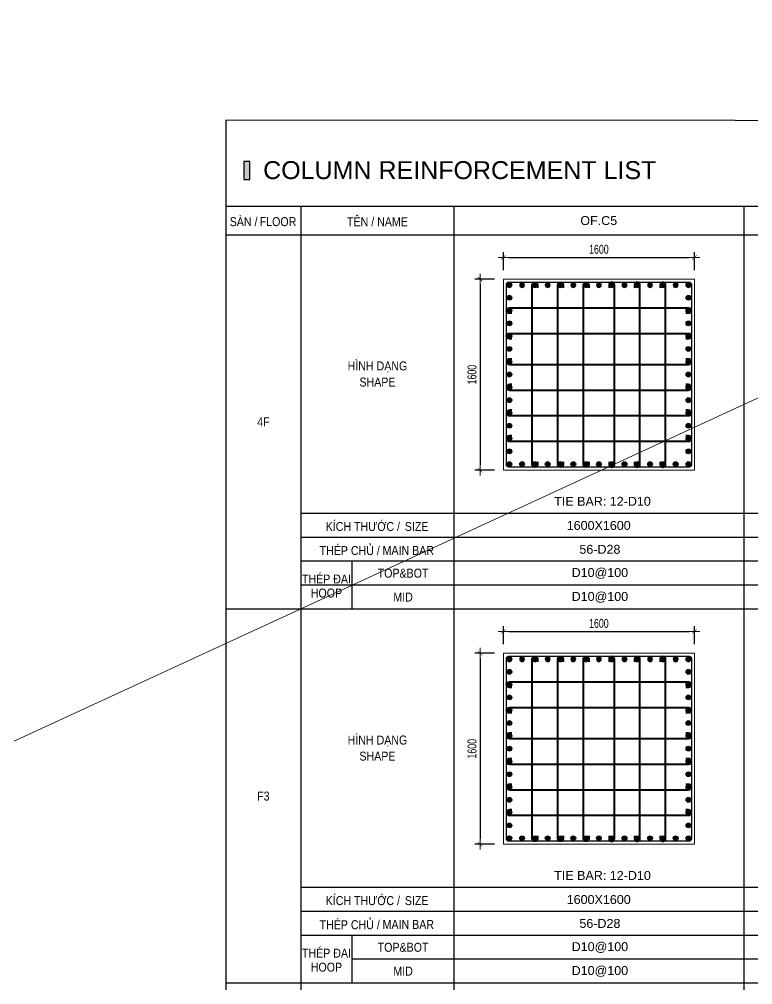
# Model space of a CAD drawing. Header units: millimetres. Extents: x 49323 to 406889, y -6102 to 181761.
# Drawn here: x 328736 to 334880, y 77375 to 85459 of the extents above; entities that cross this region are included whole.
import ezdxf
from ezdxf.enums import TextEntityAlignment as Align

# ---------------------------------------------------------------- set-up
doc = ezdxf.new("R2010")
doc.units = ezdxf.units.MM
doc.linetypes.add('CENTER2', pattern=[1.125, 0.75, -0.125, 0.125, -0.125])
doc.layers.get('Defpoints').update_dxf_attribs({"color": 151, "lineweight": 9})
for name, color, linetype in [('2', 2, 'Continuous'), ('A-ANNO-LEAD', 4, 'Continuous'), ('CEN', 1, 'CENTER2'), ('STL', 3, 'Continuous'), ('TIT1', 3, 'Continuous'), ('TXT', 3, 'Continuous')]:
    doc.layers.add(name, color=color, linetype=linetype)
for name, color, linetype, lineweight in [('NDC_S_CONTINUOUS', 3, 'Continuous', 20), ('NDC_S_DIM', 1, 'Continuous', 15), ('NDC_S_STIRRUP', 4, 'Continuous', 40), ('NDC_S_VN TEXT', 7, 'Continuous', 20)]:
    doc.layers.add(name, color=color, linetype=linetype, lineweight=lineweight)
doc.styles.add('ARIAL', font='arial.ttf', dxfattribs={"width": 0.8})
doc.styles.add('NDC_ARIAL', font='arial.ttf', dxfattribs={"width": 0.85})
doc.styles.add('NDC_DIM', font='', dxfattribs={"width": 0.75})
doc.styles.get('NDC_DIM').set_extended_font_data('Dotum')
doc.dimstyles.new('NDC_dim_30', dxfattribs={"dimscale": 30, "dimtxt": 2.5, "dimasz": 1.5, "dimexe": 1.5, "dimexo": 2.5, "dimgap": 1, "dimtad": 1, "dimdec": 0, "dimzin": 0, "dimdsep": 46, "dimtxsty": 'NDC_DIM', "dimblk": 'DIMMARK', "dimcen": 0.09, "dimdle": 1.2, "dimclrd": 1, "dimclre": 1, "dimclrt": 3, "dimadec": 0, "dimazin": 0, "dimtfac": 1, "dimtdec": 0, "dimtix": 1, "dimtofl": 0, "dimtmove": 0, "dimatfit": 3, "dimfxl": 8, "dimfxlon": 1, "dimtolj": 1, "dimtzin": 0, "dimarcsym": 0})

# ---------------------------------------------------------------- blocks, each defined once
blk = doc.blocks.new('DIMMARK')
at = {"layer": 'NDC_S_DIM', "color": 1}
blk.add_line((-1.5, 0), (1, 0), dxfattribs=at)
at = {"layer": 'NDC_S_DIM', "color": 2, "const_width": 0.1}
blk.add_lwpolyline([(-0.42, -0.42), (0.42, 0.42)], dxfattribs=at)
blk = doc.blocks.new('*D1873')
at = {"layer": 'Defpoints', "color": 0, "ltscale": 40, "transparency": 16777216}
for p in [(334391.3, 80332.8), (332791.3, 80151.2), (334391.3, 80151.2)]:
    blk.add_point(p, dxfattribs=at)
at = {"layer": 'NDC_S_DIM', "color": 1, "lineweight": -2, "ltscale": 40, "transparency": 16777216}
for p, q in [((332791.3, 80226.2), (332791.3, 80377.8)), ((334391.3, 80226.2), (334391.3, 80377.8)), ((332836.3, 80332.8), (334346.3, 80332.8))]:
    blk.add_line(p, q, dxfattribs=at)
at = {"layer": 'NDC_S_DIM', "color": 1, "lineweight": -2, "ltscale": 40, "transparency": 16777216, "xscale": 45, "yscale": 45, "zscale": 45, "rotation": 180}
blk.add_blockref('DIMMARK', (332791.3, 80332.8), dxfattribs=at)
at = {"layer": 'NDC_S_DIM', "color": 1, "lineweight": -2, "ltscale": 40, "transparency": 16777216, "xscale": 45, "yscale": 45, "zscale": 45}
blk.add_blockref('DIMMARK', (334391.3, 80332.8), dxfattribs=at)
at = {"layer": 'NDC_S_DIM', "color": 3, "ltscale": 40, "transparency": 16777216, "insert": (333591.3, 80400.4), "char_height": 75, "attachment_point": 5, "style": 'NDC_DIM'}
blk.add_mtext('\\A1;1600', dxfattribs=at)
blk = doc.blocks.new('*D1874')
at = {"layer": 'Defpoints', "color": 0, "ltscale": 40, "transparency": 16777216}
for p in [(332791.3, 80151.2), (332595.9, 78551.2), (332791.3, 78551.2)]:
    blk.add_point(p, dxfattribs=at)
at = {"layer": 'NDC_S_DIM', "color": 1, "lineweight": -2, "ltscale": 40, "transparency": 16777216}
for p, q in [((332716.3, 80151.2), (332550.9, 80151.2)), ((332595.9, 80106.2), (332595.9, 78596.2)), ((332716.3, 78551.2), (332550.9, 78551.2))]:
    blk.add_line(p, q, dxfattribs=at)
at = {"layer": 'NDC_S_DIM', "color": 1, "lineweight": -2, "ltscale": 40, "transparency": 16777216, "xscale": 45, "yscale": 45, "zscale": 45}
for p, rotation in [((332595.9, 80151.2), 90), ((332595.9, 78551.2), 270)]:
    blk.add_blockref('DIMMARK', p, dxfattribs=dict(at, rotation=rotation))
at = {"layer": 'NDC_S_DIM', "color": 3, "ltscale": 40, "transparency": 16777216, "insert": (332528.4, 79351.2), "char_height": 75, "attachment_point": 5, "rotation": 90, "style": 'NDC_DIM'}
blk.add_mtext('\\A1;1600', dxfattribs=at)
blk = doc.blocks.new('8')
at = {"layer": '2'}
blk.add_hatch(color=256, dxfattribs=at).paths.add_polyline_path([(20, 0, 0.386127), (1.9, 19.9), (-1.9, 19.9, 0.386127), (-20, 0, 1)])
blk.add_circle((0, 0), 20, dxfattribs=at)
blk = doc.blocks.new('5')
at = {"layer": 'CEN', "rotation": 180}
blk.add_blockref('8', (0, 0), dxfattribs=at)
blk = doc.blocks.new('*U1772')
at = {"layer": 'STL', "xscale": -1, "rotation": 270}
blk.add_blockref('5', (0, 0), dxfattribs=at)
blk = doc.blocks.new('*U1743')
at = {"layer": 'NDC_S_DIM', "color": 0, "linetype": 'ByBlock', "lineweight": -2, "transparency": 16777216}
for p in [(308769.8, 80184.3), (308877, 80184.3), (308984.2, 80184.3), (309091.4, 80184.3), (309198.6, 80184.3), (309305.7, 80184.3), (309412.9, 80184.3), (309520.1, 80184.3), (309627.3, 80184.3), (309734.4, 80184.3), (309841.6, 80184.3), (309948.8, 80184.3), (310056, 80184.3), (310163.1, 80184.3), (310270.3, 80184.3)]:
    blk.add_blockref('*U1772', p, dxfattribs=at)
blk = doc.blocks.new('*U1766')
at = {"layer": 'STL', "xscale": -1, "rotation": 270}
blk.add_blockref('5', (0, 0), dxfattribs=at)
blk = doc.blocks.new('*U1767')
at = {"layer": 'NDC_S_DIM', "color": 0, "linetype": 'ByBlock', "lineweight": -2, "transparency": 16777216}
for p in [(308769.8, 80184.3), (308877, 80184.3), (308984.2, 80184.3), (309091.4, 80184.3), (309198.6, 80184.3), (309305.7, 80184.3), (309412.9, 80184.3), (309520.1, 80184.3), (309627.3, 80184.3), (309734.4, 80184.3), (309841.6, 80184.3), (309948.8, 80184.3), (310056, 80184.3), (310163.1, 80184.3), (310270.3, 80184.3)]:
    blk.add_blockref('*U1766', p, dxfattribs=at)
blk = doc.blocks.new('*U1768')
at = {"layer": 'STL', "xscale": -1, "rotation": 270}
blk.add_blockref('5', (0, 0), dxfattribs=at)
blk = doc.blocks.new('*U1769')
at = {"layer": 'NDC_S_DIM', "color": 0, "linetype": 'ByBlock', "lineweight": -2, "transparency": 16777216}
for p in [(308769.8, 80184.3), (308877, 80184.3), (308984.2, 80184.3), (309091.4, 80184.3), (309198.6, 80184.3), (309305.7, 80184.3), (309412.9, 80184.3), (309520.1, 80184.3), (309627.3, 80184.3), (309734.4, 80184.3), (309841.6, 80184.3), (309948.8, 80184.3), (310056, 80184.3), (310163.1, 80184.3), (310270.3, 80184.3)]:
    blk.add_blockref('*U1768', p, dxfattribs=at)
blk = doc.blocks.new('*U1770')
at = {"layer": 'STL', "xscale": -1, "rotation": 270}
blk.add_blockref('5', (0, 0), dxfattribs=at)
blk = doc.blocks.new('*U1771')
at = {"layer": 'NDC_S_DIM', "color": 0, "linetype": 'ByBlock', "lineweight": -2, "transparency": 16777216}
for p in [(308769.8, 80184.3), (308877, 80184.3), (308984.2, 80184.3), (309091.4, 80184.3), (309198.6, 80184.3), (309305.7, 80184.3), (309412.9, 80184.3), (309520.1, 80184.3), (309627.3, 80184.3), (309734.4, 80184.3), (309841.6, 80184.3), (309948.8, 80184.3), (310056, 80184.3), (310163.1, 80184.3), (310270.3, 80184.3)]:
    blk.add_blockref('*U1770', p, dxfattribs=at)
blk = doc.blocks.new('*D1875')
at = {"layer": 'Defpoints', "color": 0, "ltscale": 40, "transparency": 16777216}
for p in [(334391.3, 83465.5), (332791.3, 83284), (334391.3, 83284)]:
    blk.add_point(p, dxfattribs=at)
at = {"layer": 'NDC_S_DIM', "color": 1, "lineweight": -2, "ltscale": 40, "transparency": 16777216}
for p, q in [((332791.3, 83359), (332791.3, 83510.5)), ((334391.3, 83359), (334391.3, 83510.5)), ((332836.3, 83465.5), (334346.3, 83465.5))]:
    blk.add_line(p, q, dxfattribs=at)
at = {"layer": 'NDC_S_DIM', "color": 1, "lineweight": -2, "ltscale": 40, "transparency": 16777216, "xscale": 45, "yscale": 45, "zscale": 45, "rotation": 180}
blk.add_blockref('DIMMARK', (332791.3, 83465.5), dxfattribs=at)
at = {"layer": 'NDC_S_DIM', "color": 1, "lineweight": -2, "ltscale": 40, "transparency": 16777216, "xscale": 45, "yscale": 45, "zscale": 45}
blk.add_blockref('DIMMARK', (334391.3, 83465.5), dxfattribs=at)
at = {"layer": 'NDC_S_DIM', "color": 3, "ltscale": 40, "transparency": 16777216, "insert": (333591.3, 83533.1), "char_height": 75, "attachment_point": 5, "style": 'NDC_DIM'}
blk.add_mtext('\\A1;1600', dxfattribs=at)
blk = doc.blocks.new('*D1876')
at = {"layer": 'Defpoints', "color": 0, "ltscale": 40, "transparency": 16777216}
for p in [(332791.3, 83284), (332595.9, 81684), (332791.3, 81684)]:
    blk.add_point(p, dxfattribs=at)
at = {"layer": 'NDC_S_DIM', "color": 1, "lineweight": -2, "ltscale": 40, "transparency": 16777216}
for p, q in [((332716.3, 83284), (332550.9, 83284)), ((332595.9, 83239), (332595.9, 81729)), ((332716.3, 81684), (332550.9, 81684))]:
    blk.add_line(p, q, dxfattribs=at)
at = {"layer": 'NDC_S_DIM', "color": 1, "lineweight": -2, "ltscale": 40, "transparency": 16777216, "xscale": 45, "yscale": 45, "zscale": 45}
for p, rotation in [((332595.9, 83284), 90), ((332595.9, 81684), 270)]:
    blk.add_blockref('DIMMARK', p, dxfattribs=dict(at, rotation=rotation))
at = {"layer": 'NDC_S_DIM', "color": 3, "ltscale": 40, "transparency": 16777216, "insert": (332528.4, 82484), "char_height": 75, "attachment_point": 5, "rotation": 90, "style": 'NDC_DIM'}
blk.add_mtext('\\A1;1600', dxfattribs=at)
blk = doc.blocks.new('*U1741')
at = {"layer": 'STL', "xscale": -1, "rotation": 270}
blk.add_blockref('5', (0, 0), dxfattribs=at)
blk = doc.blocks.new('*U1742')
at = {"layer": 'NDC_S_DIM', "color": 0, "linetype": 'ByBlock', "lineweight": -2, "transparency": 16777216}
for p in [(308769.8, 80184.3), (308877, 80184.3), (308984.2, 80184.3), (309091.4, 80184.3), (309198.6, 80184.3), (309305.7, 80184.3), (309412.9, 80184.3), (309520.1, 80184.3), (309627.3, 80184.3), (309734.4, 80184.3), (309841.6, 80184.3), (309948.8, 80184.3), (310056, 80184.3), (310163.1, 80184.3), (310270.3, 80184.3)]:
    blk.add_blockref('*U1741', p, dxfattribs=at)
blk = doc.blocks.new('*U1764')
at = {"layer": 'STL', "xscale": -1, "rotation": 270}
blk.add_blockref('5', (0, 0), dxfattribs=at)
blk = doc.blocks.new('*U1765')
at = {"layer": 'NDC_S_DIM', "color": 0, "linetype": 'ByBlock', "lineweight": -2, "transparency": 16777216}
for p in [(308769.8, 80184.3), (308877, 80184.3), (308984.2, 80184.3), (309091.4, 80184.3), (309198.6, 80184.3), (309305.7, 80184.3), (309412.9, 80184.3), (309520.1, 80184.3), (309627.3, 80184.3), (309734.4, 80184.3), (309841.6, 80184.3), (309948.8, 80184.3), (310056, 80184.3), (310163.1, 80184.3), (310270.3, 80184.3)]:
    blk.add_blockref('*U1764', p, dxfattribs=at)
blk = doc.blocks.new('*U1755')
at = {"layer": 'STL', "xscale": -1, "rotation": 270}
blk.add_blockref('5', (0, 0), dxfattribs=at)
blk = doc.blocks.new('*U1756')
at = {"layer": 'NDC_S_DIM', "color": 0, "linetype": 'ByBlock', "lineweight": -2, "transparency": 16777216}
for p in [(308769.8, 80184.3), (308877, 80184.3), (308984.2, 80184.3), (309091.4, 80184.3), (309198.6, 80184.3), (309305.7, 80184.3), (309412.9, 80184.3), (309520.1, 80184.3), (309627.3, 80184.3), (309734.4, 80184.3), (309841.6, 80184.3), (309948.8, 80184.3), (310056, 80184.3), (310163.1, 80184.3), (310270.3, 80184.3)]:
    blk.add_blockref('*U1755', p, dxfattribs=at)
blk = doc.blocks.new('*U1739')
at = {"layer": 'STL', "xscale": -1, "rotation": 270}
blk.add_blockref('5', (0, 0), dxfattribs=at)
blk = doc.blocks.new('*U1740')
at = {"layer": 'NDC_S_DIM', "color": 0, "linetype": 'ByBlock', "lineweight": -2, "transparency": 16777216}
for p in [(308769.8, 80184.3), (308877, 80184.3), (308984.2, 80184.3), (309091.4, 80184.3), (309198.6, 80184.3), (309305.7, 80184.3), (309412.9, 80184.3), (309520.1, 80184.3), (309627.3, 80184.3), (309734.4, 80184.3), (309841.6, 80184.3), (309948.8, 80184.3), (310056, 80184.3), (310163.1, 80184.3), (310270.3, 80184.3)]:
    blk.add_blockref('*U1739', p, dxfattribs=at)

msp = doc.modelspace()

# ---------------------------------------------------------------- hatches: boundary and pattern name
at = {"layer": 'TXT'}
msp.add_hatch(color=7, dxfattribs=at).paths.add_polyline_path([(330666.4, 84119), (330666.4, 84269), (330616.4, 84269), (330616.4, 84119)])

# ---------------------------------------------------------------- linework, layer by layer
at = {"layer": 'A-ANNO-LEAD'}
msp.add_lwpolyline([(330466.4, 67994), (351801.4, 67980.8), (351801.4, 84600.8), (330466.4, 84614)], close=True, dxfattribs=at)
at = {"layer": 'Defpoints', "ltscale": 40}
msp.add_line((302635, 67394), (380959.6, 103524.5), dxfattribs=at)
at = {"layer": 'NDC_S_CONTINUOUS', "ltscale": 70}
for points in [[(334391.3, 83284), (334391.3, 81684), (332791.3, 81684), (332791.3, 83284), (334391.3, 83284)], [(334391.3, 80151.2), (334391.3, 78551.2), (332791.3, 78551.2), (332791.3, 80151.2), (334391.3, 80151.2)]]:
    msp.add_lwpolyline(points, dxfattribs=at)
at = {"layer": 'NDC_S_STIRRUP', "lineweight": -2, "ltscale": 1000}
for points in [[(334366.3, 83239), (334366.3, 81729, -0.414214), (334346.3, 81709), (332836.3, 81709, -0.414214), (332816.3, 81729), (332816.3, 83239, -0.414214), (332836.3, 83259), (334346.3, 83259, -0.414214)], [(334366.3, 80106.2), (334366.3, 78596.2, -0.414214), (334346.3, 78576.2), (332836.3, 78576.2, -0.414214), (332816.3, 78596.2), (332816.3, 80106.2, -0.414214), (332836.3, 80126.2), (334346.3, 80126.2, -0.414214)]]:
    msp.add_lwpolyline(points, format="xyb", close=True, dxfattribs=at)
at = {"layer": 'NDC_S_STIRRUP'}
for points in [[(333077.9, 81753.6), (333077.9, 81731.4, -1), (333032.9, 81731.4), (333032.9, 83233.5, -1), (333077.9, 83233.5), (333077.9, 83211.3)], [(333292.3, 81753.6), (333292.3, 81731.4, -1), (333247.3, 81731.4), (333247.3, 83233.5, -1), (333292.3, 83233.5), (333292.3, 83211.3)], [(333506.6, 81753.6), (333506.6, 81731.4, -1), (333461.6, 81731.4), (333461.6, 83233.5, -1), (333506.6, 83233.5), (333506.6, 83211.3)], [(333676, 81753.6), (333676, 81731.4, 1), (333721, 81731.4), (333721, 83233.5, 1), (333676, 83233.5), (333676, 83211.3)], [(333890.3, 81753.6), (333890.3, 81731.4, 1), (333935.3, 81731.4), (333935.3, 83233.5, 1), (333890.3, 83233.5), (333890.3, 83211.3)], [(334104.7, 81753.6), (334104.7, 81731.4, 1), (334149.7, 81731.4), (334149.7, 83233.5, 1), (334104.7, 83233.5), (334104.7, 83211.3)], [(332863.2, 82998.1), (332841.1, 82998.1, -1), (332841.1, 83043.1), (334343.1, 83043.1, -1), (334343.1, 82998.1), (334321, 82998.1)], [(332863.2, 82783.7), (332841.1, 82783.7, -1), (332841.1, 82828.7), (334343.1, 82828.7, -1), (334343.1, 82783.7), (334321, 82783.7)], [(332863.2, 82614.4), (332841.1, 82614.4, 1), (332841.1, 82569.3), (334343.1, 82569.3, 1), (334343.1, 82614.4), (334321, 82614.4)], [(332863.2, 82400), (332841.1, 82400, 1), (332841.1, 82355), (334343.1, 82355, 1), (334343.1, 82400), (334321, 82400)], [(332863.2, 82185.7), (332841.1, 82185.7, 1), (332841.1, 82140.6), (334343.1, 82140.6, 1), (334343.1, 82185.7), (334321, 82185.7)], [(332863.2, 81971.3), (332841.1, 81971.3, 1), (332841.1, 81926.3), (334343.1, 81926.3, 1), (334343.1, 81971.3), (334321, 81971.3)], [(333077.9, 78620.9), (333077.9, 78598.7, -1), (333032.9, 78598.7), (333032.9, 80100.8, -1), (333077.9, 80100.8), (333077.9, 80078.6)], [(333292.3, 78620.9), (333292.3, 78598.7, -1), (333247.3, 78598.7), (333247.3, 80100.8, -1), (333292.3, 80100.8), (333292.3, 80078.6)], [(333506.6, 78620.9), (333506.6, 78598.7, -1), (333461.6, 78598.7), (333461.6, 80100.8, -1), (333506.6, 80100.8), (333506.6, 80078.6)], [(333676, 78620.9), (333676, 78598.7, 1), (333721, 78598.7), (333721, 80100.8, 1), (333676, 80100.8), (333676, 80078.6)], [(333890.3, 78620.9), (333890.3, 78598.7, 1), (333935.3, 78598.7), (333935.3, 80100.8, 1), (333890.3, 80100.8), (333890.3, 80078.6)], [(334104.7, 78620.9), (334104.7, 78598.7, 1), (334149.7, 78598.7), (334149.7, 80100.8, 1), (334104.7, 80100.8), (334104.7, 80078.6)], [(332863.2, 79865.4), (332841.1, 79865.4, -1), (332841.1, 79910.4), (334343.1, 79910.4, -1), (334343.1, 79865.4), (334321, 79865.4)], [(332863.2, 79651), (332841.1, 79651, -1), (332841.1, 79696), (334343.1, 79696, -1), (334343.1, 79651), (334321, 79651)], [(332863.2, 79481.7), (332841.1, 79481.7, 1), (332841.1, 79436.6), (334343.1, 79436.6, 1), (334343.1, 79481.7), (334321, 79481.7)], [(332863.2, 79267.3), (332841.1, 79267.3, 1), (332841.1, 79222.3), (334343.1, 79222.3, 1), (334343.1, 79267.3), (334321, 79267.3)], [(332863.2, 79053), (332841.1, 79053, 1), (332841.1, 79007.9), (334343.1, 79007.9, 1), (334343.1, 79053), (334321, 79053)], [(332863.2, 78838.6), (332841.1, 78838.6, 1), (332841.1, 78793.6), (334343.1, 78793.6, 1), (334343.1, 78838.6), (334321, 78838.6)]]:
    msp.add_lwpolyline(points, format="xyb", dxfattribs=at)
at = {"layer": 'TIT1', "color": 2}
msp.add_line((330466.4, 83894), (351801.4, 83894), dxfattribs=at)
at = {"layer": 'TIT1'}
for p, q in [((331094.3, 83894), (331094.3, 67994)), ((332378.2, 67994), (332378.2, 83894)), ((334804.3, 83894), (334804.3, 67994)), ((330466.4, 83654), (351801.4, 83654)), ((351801.4, 80521.3), (330466.4, 80521.3)), ((351801.4, 77388.6), (330466.4, 77388.6))]:
    msp.add_line(p, q, dxfattribs=at)
at = {"layer": 'TIT1', "color": 8}
for p, q in [((351801.4, 81321.3), (331094.3, 81321.3)), ((351801.4, 81121.3), (331094.3, 81121.3)), ((351801.4, 80921.3), (331094.3, 80921.3)), ((331523.5, 80521.3), (331523.5, 80921.3)), ((351801.4, 80721.3), (331094.3, 80721.3)), ((351801.4, 78188.6), (331094.3, 78188.6)), ((351801.4, 77988.6), (331094.3, 77988.6)), ((351801.4, 77788.6), (331094.3, 77788.6)), ((331523.5, 77388.6), (331523.5, 77788.6)), ((351801.4, 77588.6), (331523.5, 77588.6))]:
    msp.add_line(p, q, dxfattribs=at)
at = {"layer": 'TXT', "color": 7}
msp.add_lwpolyline([(330666.4, 84119), (330666.4, 84269), (330616.4, 84269), (330616.4, 84119)], close=True, dxfattribs=at)
msp.add_lwpolyline([(330666.4, 84119), (330666.4, 84269), (330616.4, 84269), (330616.4, 84119)], close=True, dxfattribs=at)

# ---------------------------------------------------------------- block references
at = {"layer": 'NDC_S_DIM', "xscale": -1}
for name, p, rotation in [('*U1756', (252656.8, -227035.4), 270), ('*U1740', (254157.3, -227035.4), 270), ('*U1765', (24071.2, 161918.7), 180), ('*U1769', (252656.8, -230168.1), 270), ('*U1771', (254157.3, -230168.1), 270), ('*U1767', (24071.2, 158786), 180)]:
    msp.add_blockref(name, p, dxfattribs=dict(at, rotation=rotation))
at = {"layer": 'NDC_S_DIM'}
for name, p in [('*U1742', (24071.2, 3049.2)), ('*U1743', (24071.2, -83.5))]:
    msp.add_blockref(name, p, dxfattribs=at)

# ---------------------------------------------------------------- texts
at = {"layer": 'NDC_S_VN TEXT', "style": 'NDC_ARIAL', "width": 0.85}
for s, p in [('SÀN /', (330615, 83774)), ('HÌNH DẠNG', (331736.3, 82558.3)), ('KÍCH THƯỚC /', (331613.9, 81221.3)), ('THÉP CHỦ /', (331503.8, 81021.3)), ('THÉP ĐAI', (331309, 80782.3)), ('HÌNH DẠNG', (331736.3, 79425.6)), ('KÍCH THƯỚC /', (331613.9, 78088.6)), ('THÉP CHỦ /', (331503.8, 77888.6)), ('THÉP ĐAI', (331309, 77649.6))]:
    msp.add_text(s, height=75, dxfattribs=at).set_placement(p, align=Align.MIDDLE)
at = {"layer": 'TIT1', "style": 'NDC_ARIAL', "width": 0.85}
for s, p in [('FLOOR', (330903.5, 83765.2)), ('TÊN / NAME', (331736.3, 83774)), ('SHAPE', (331736.3, 82422)), ('4F', (330780.4, 82087.6)), ('SIZE', (332064.4, 81212.4)), ('MAIN BAR', (331994.7, 81012.4)), ('TOP&BOT', (331950.9, 80821.3)), ('HOOP', (331309, 80655)), ('MID', (331950.9, 80621.3)), ('SHAPE', (331736.3, 79289.3)), ('F3', (330780.4, 78954.9)), ('SIZE', (332064.4, 78079.7)), ('MAIN BAR', (331994.7, 77879.7)), ('TOP&BOT', (331950.9, 77688.6)), ('HOOP', (331309, 77522.3)), ('MID', (331950.9, 77488.6))]:
    msp.add_text(s, height=75, dxfattribs=at).set_placement(p, align=Align.MIDDLE)
at = {"layer": 'TIT1', "color": 2, "style": 'NDC_ARIAL'}
msp.add_text('OF.C5', height=75, dxfattribs=at).set_placement((333590.3, 83774), align=Align.MIDDLE)
at = {"layer": 'TIT1', "style": 'NDC_ARIAL'}
for s, p in [('TIE BAR: 12-D10', (333621.6, 81423)), ('1600X1600', (333589.8, 81221.1)), ('56-D28', (333599.8, 81021.1)), ('D10@100', (333599.8, 80821.1)), ('D10@100', (333599.8, 80621.1)), ('TIE BAR: 12-D10', (333621.6, 78290.3)), ('1600X1600', (333589.8, 78088.4)), ('56-D28', (333599.8, 77888.4)), ('D10@100', (333599.8, 77688.4)), ('D10@100', (333599.8, 77488.4))]:
    msp.add_text(s, height=75, dxfattribs=at).set_placement(p, align=Align.MIDDLE)
at = {"layer": 'TXT', "color": 3, "style": 'ARIAL'}
msp.add_text('COLUMN REINFORCEMENT LIST', height=150, dxfattribs=at).set_placement((330778.6, 84121.3))

# ---------------------------------------------------------------- dimensions: what is measured, and where the dimension line sits
at = {"layer": 'NDC_S_DIM', "ltscale": 40}
for base, p1, p2, picture, middle in [((334391.3, 83465.5), (332791.3, 83284), (334391.3, 83284), '*D1875', (333591.3, 83533.1)), ((334391.3, 80332.8), (332791.3, 80151.2), (334391.3, 80151.2), '*D1873', (333591.3, 80400.4))]:
    dim = msp.add_linear_dim(base=base, p1=p1, p2=p2, dimstyle='NDC_dim_30', dxfattribs=at)
    dim.commit()
    dim.dimension.update_dxf_attribs({"geometry": picture, "text_midpoint": middle})
for base, p1, p2, picture, middle in [((332595.9, 81684), (332791.3, 83284), (332791.3, 81684), '*D1876', (332528.4, 82484)), ((332595.9, 78551.2), (332791.3, 80151.2), (332791.3, 78551.2), '*D1874', (332528.4, 79351.2))]:
    dim = msp.add_linear_dim(base=base, p1=p1, p2=p2, angle=90, dimstyle='NDC_dim_30', dxfattribs=at)
    dim.commit()
    dim.dimension.update_dxf_attribs({"geometry": picture, "text_midpoint": middle})

doc.saveas('drawing.dxf')
